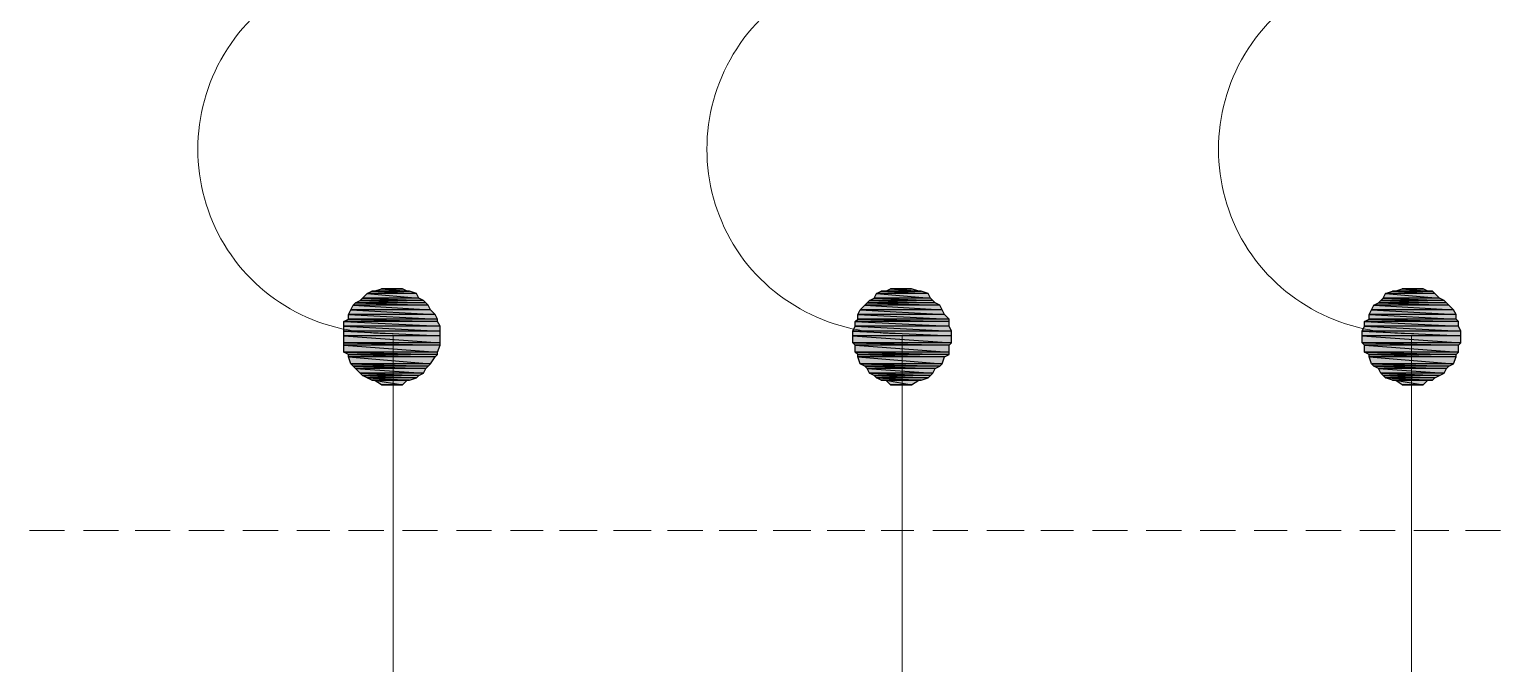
# Model space of a CAD drawing. Header units: millimetres. Extents: x -5 to 184, y -24 to 24.
# Drawn here: x 85.4 to 87.474, y -9.181 to -8.287 of the extents above; entities that cross this region are included whole.
import ezdxf

# ---------------------------------------------------------------- set-up
doc = ezdxf.new("R2010")
doc.units = ezdxf.units.MM
doc.layers.get('0').update_dxf_attribs({"lineweight": 30})

msp = doc.modelspace()

# ---------------------------------------------------------------- hatches: boundary and pattern name
at = {"true_color": 0x000007}
h = msp.add_hatch(color=7, dxfattribs=at)
h.paths.add_polyline_path([(85.9553, -8.6692), (85.866, -8.6692), (85.9586, -8.6726)])
h.paths.add_polyline_path([(85.866, -8.6692), (85.9586, -8.6726), (85.8593, -8.6726)])
h = msp.add_hatch(color=7, dxfattribs=at)
h.paths.add_polyline_path([(85.9487, -8.6659), (85.8693, -8.6659), (85.9553, -8.6692)])
h.paths.add_polyline_path([(85.8693, -8.6659), (85.9553, -8.6692), (85.866, -8.6692)])
h = msp.add_hatch(color=7, dxfattribs=at)
h.paths.add_polyline_path([(85.9454, -8.6593), (85.8759, -8.6593), (85.9487, -8.6659)])
h.paths.add_polyline_path([(85.8759, -8.6593), (85.9487, -8.6659), (85.8693, -8.6659)])
h = msp.add_hatch(color=7, dxfattribs=at)
h.paths.add_polyline_path([(85.9354, -8.656), (85.8825, -8.656), (85.9454, -8.6593)])
h.paths.add_polyline_path([(85.8825, -8.656), (85.9454, -8.6593), (85.8759, -8.6593)])
h = msp.add_hatch(color=7, dxfattribs=at)
h.paths.add_polyline_path([(85.9255, -8.6527), (85.8957, -8.6527), (85.9321, -8.656)])
h.paths.add_polyline_path([(85.8957, -8.6527), (85.9321, -8.656), (85.8858, -8.656)])
h = msp.add_hatch(color=7, dxfattribs=at)
h.paths.add_polyline_path([(86.6731, -8.6692), (86.5838, -8.6692), (86.6764, -8.6726)])
h.paths.add_polyline_path([(86.5838, -8.6692), (86.6764, -8.6726), (86.5805, -8.6726)])
h = msp.add_hatch(color=7, dxfattribs=at)
h.paths.add_polyline_path([(86.6698, -8.6659), (86.5904, -8.6659), (86.6731, -8.6692)])
h.paths.add_polyline_path([(86.5904, -8.6659), (86.6731, -8.6692), (86.5838, -8.6692)])
h = msp.add_hatch(color=7, dxfattribs=at)
h.paths.add_polyline_path([(86.6665, -8.6593), (86.5937, -8.6593), (86.6698, -8.6659)])
h.paths.add_polyline_path([(86.5937, -8.6593), (86.6698, -8.6659), (86.5904, -8.6659)])
h = msp.add_hatch(color=7, dxfattribs=at)
h.paths.add_polyline_path([(86.6566, -8.656), (86.6003, -8.656), (86.6665, -8.6593)])
h.paths.add_polyline_path([(86.6003, -8.656), (86.6665, -8.6593), (86.5937, -8.6593)])
h = msp.add_hatch(color=7, dxfattribs=at)
h.paths.add_polyline_path([(86.6433, -8.6527), (86.6136, -8.6527), (86.6533, -8.656)])
h.paths.add_polyline_path([(86.6136, -8.6527), (86.6533, -8.656), (86.607, -8.656)])
h = msp.add_hatch(color=7, dxfattribs=at)
h.paths.add_polyline_path([(87.3943, -8.6692), (87.3049, -8.6692), (87.3976, -8.6726)])
h.paths.add_polyline_path([(87.3049, -8.6692), (87.3976, -8.6726), (87.3016, -8.6726)])
h = msp.add_hatch(color=7, dxfattribs=at)
h.paths.add_polyline_path([(87.3876, -8.6659), (87.3082, -8.6659), (87.3943, -8.6692)])
h.paths.add_polyline_path([(87.3082, -8.6659), (87.3943, -8.6692), (87.3049, -8.6692)])
h = msp.add_hatch(color=7, dxfattribs=at)
h.paths.add_polyline_path([(87.381, -8.6593), (87.3116, -8.6593), (87.3876, -8.6659)])
h.paths.add_polyline_path([(87.3116, -8.6593), (87.3876, -8.6659), (87.3082, -8.6659)])
h = msp.add_hatch(color=7, dxfattribs=at)
h.paths.add_polyline_path([(87.3777, -8.656), (87.3215, -8.656), (87.381, -8.6593)])
h.paths.add_polyline_path([(87.3215, -8.656), (87.381, -8.6593), (87.3116, -8.6593)])
h = msp.add_hatch(color=7, dxfattribs=at)
h.paths.add_polyline_path([(87.3645, -8.6527), (87.3347, -8.6527), (87.3711, -8.656)])
h.paths.add_polyline_path([(87.3347, -8.6527), (87.3711, -8.656), (87.3248, -8.656)])
h = msp.add_hatch(color=7, dxfattribs=at)
h.paths.add_polyline_path([(85.9652, -8.6825), (85.8527, -8.6825), (85.9718, -8.6891)])
h.paths.add_polyline_path([(85.8527, -8.6825), (85.9718, -8.6891), (85.8494, -8.6891)])
h = msp.add_hatch(color=7, dxfattribs=at)
h.paths.add_polyline_path([(85.9718, -8.6891), (85.8494, -8.6891), (85.9751, -8.6957)])
h.paths.add_polyline_path([(85.8494, -8.6891), (85.9751, -8.6957), (85.8494, -8.6957)])
h = msp.add_hatch(color=7, dxfattribs=at)
h.paths.add_polyline_path([(85.9619, -8.6759), (85.856, -8.6759), (85.9652, -8.6825)])
h.paths.add_polyline_path([(85.856, -8.6759), (85.9652, -8.6825), (85.8527, -8.6825)])
h = msp.add_hatch(color=7, dxfattribs=at)
h.paths.add_polyline_path([(85.9586, -8.6726), (85.8593, -8.6726), (85.9619, -8.6759)])
h.paths.add_polyline_path([(85.8593, -8.6726), (85.9619, -8.6759), (85.856, -8.6759)])
h = msp.add_hatch(color=7, dxfattribs=at)
h.paths.add_polyline_path([(86.6863, -8.6825), (86.5706, -8.6825), (86.6897, -8.6891)])
h.paths.add_polyline_path([(86.5706, -8.6825), (86.6897, -8.6891), (86.5673, -8.6891)])
h = msp.add_hatch(color=7, dxfattribs=at)
h.paths.add_polyline_path([(86.6897, -8.6891), (86.5673, -8.6891), (86.6963, -8.6957)])
h.paths.add_polyline_path([(86.5673, -8.6891), (86.6963, -8.6957), (86.5673, -8.6957)])
h = msp.add_hatch(color=7, dxfattribs=at)
h.paths.add_polyline_path([(86.683, -8.6759), (86.5772, -8.6759), (86.6863, -8.6825)])
h.paths.add_polyline_path([(86.5772, -8.6759), (86.6863, -8.6825), (86.5706, -8.6825)])
h = msp.add_hatch(color=7, dxfattribs=at)
h.paths.add_polyline_path([(86.6764, -8.6726), (86.5805, -8.6726), (86.683, -8.6759)])
h.paths.add_polyline_path([(86.5805, -8.6726), (86.683, -8.6759), (86.5772, -8.6759)])
h = msp.add_hatch(color=7, dxfattribs=at)
h.paths.add_polyline_path([(87.4075, -8.6825), (87.2917, -8.6825), (87.4108, -8.6891)])
h.paths.add_polyline_path([(87.2917, -8.6825), (87.4108, -8.6891), (87.2884, -8.6891)])
h = msp.add_hatch(color=7, dxfattribs=at)
h.paths.add_polyline_path([(87.4108, -8.6891), (87.2884, -8.6891), (87.4108, -8.6957)])
h.paths.add_polyline_path([(87.2884, -8.6891), (87.4108, -8.6957), (87.2884, -8.6957)])
h = msp.add_hatch(color=7, dxfattribs=at)
h.paths.add_polyline_path([(87.4009, -8.6759), (87.295, -8.6759), (87.4075, -8.6825)])
h.paths.add_polyline_path([(87.295, -8.6759), (87.4075, -8.6825), (87.2917, -8.6825)])
h = msp.add_hatch(color=7, dxfattribs=at)
h.paths.add_polyline_path([(87.3976, -8.6726), (87.3016, -8.6726), (87.4009, -8.6759)])
h.paths.add_polyline_path([(87.3016, -8.6726), (87.4009, -8.6759), (87.295, -8.6759)])
h = msp.add_hatch(color=7, dxfattribs=at)
h.paths.add_polyline_path([(85.9751, -8.6957), (85.8494, -8.6957), (85.9751, -8.699)])
h.paths.add_polyline_path([(85.8494, -8.6957), (85.9751, -8.699), (85.8428, -8.699)])
h = msp.add_hatch(color=7, dxfattribs=at)
h.paths.add_polyline_path([(85.9751, -8.699), (85.8428, -8.699), (85.9784, -8.7056)])
h.paths.add_polyline_path([(85.8428, -8.699), (85.9784, -8.7056), (85.8428, -8.7056)])
h = msp.add_hatch(color=7, dxfattribs=at)
h.paths.add_polyline_path([(85.9784, -8.7056), (85.8428, -8.7056), (85.9784, -8.7123)])
h.paths.add_polyline_path([(85.8428, -8.7056), (85.9784, -8.7123), (85.8428, -8.7123)])
h = msp.add_hatch(color=7, dxfattribs=at)
h.paths.add_polyline_path([(86.6963, -8.7056), (86.5639, -8.7056), (86.6996, -8.7123)])
h.paths.add_polyline_path([(86.5639, -8.7056), (86.6996, -8.7123), (86.5606, -8.7123)])
h = msp.add_hatch(color=7, dxfattribs=at)
h.paths.add_polyline_path([(86.6963, -8.6957), (86.5673, -8.6957), (86.6963, -8.699)])
h.paths.add_polyline_path([(86.5673, -8.6957), (86.6963, -8.699), (86.5639, -8.699)])
h = msp.add_hatch(color=7, dxfattribs=at)
h.paths.add_polyline_path([(86.6963, -8.699), (86.5639, -8.699), (86.6963, -8.7056)])
h.paths.add_polyline_path([(86.5639, -8.699), (86.6963, -8.7056), (86.5639, -8.7056)])
h = msp.add_hatch(color=7, dxfattribs=at)
h.paths.add_polyline_path([(87.4141, -8.7056), (87.2818, -8.7056), (87.4174, -8.7123)])
h.paths.add_polyline_path([(87.2818, -8.7056), (87.4174, -8.7123), (87.2785, -8.7123)])
h = msp.add_hatch(color=7, dxfattribs=at)
h.paths.add_polyline_path([(87.4108, -8.6957), (87.2884, -8.6957), (87.4141, -8.699)])
h.paths.add_polyline_path([(87.2884, -8.6957), (87.4141, -8.699), (87.2818, -8.699)])
h = msp.add_hatch(color=7, dxfattribs=at)
h.paths.add_polyline_path([(87.4141, -8.699), (87.2818, -8.699), (87.4141, -8.7056)])
h.paths.add_polyline_path([(87.2818, -8.699), (87.4141, -8.7056), (87.2818, -8.7056)])
h = msp.add_hatch(color=7, dxfattribs=at)
h.paths.add_polyline_path([(85.9784, -8.7123), (85.8428, -8.7123), (85.9784, -8.7189)])
h.paths.add_polyline_path([(85.8428, -8.7123), (85.9784, -8.7189), (85.8428, -8.7189)])
h = msp.add_hatch(color=7, dxfattribs=at)
h.paths.add_polyline_path([(85.9784, -8.7189), (85.8428, -8.7189), (85.9784, -8.7288)])
h.paths.add_polyline_path([(85.8428, -8.7189), (85.9784, -8.7288), (85.8428, -8.7288)])
h = msp.add_hatch(color=7, dxfattribs=at)
h.paths.add_polyline_path([(85.9784, -8.7288), (85.8428, -8.7288), (85.9784, -8.7321)])
h.paths.add_polyline_path([(85.8428, -8.7288), (85.9784, -8.7321), (85.8428, -8.7321)])
h = msp.add_hatch(color=7, dxfattribs=at)
h.paths.add_polyline_path([(86.6996, -8.7123), (86.5606, -8.7123), (86.6996, -8.7189)])
h.paths.add_polyline_path([(86.5606, -8.7123), (86.6996, -8.7189), (86.5606, -8.7189)])
h = msp.add_hatch(color=7, dxfattribs=at)
h.paths.add_polyline_path([(86.6996, -8.7189), (86.5606, -8.7189), (86.6996, -8.7288)])
h.paths.add_polyline_path([(86.5606, -8.7189), (86.6996, -8.7288), (86.5606, -8.7288)])
h = msp.add_hatch(color=7, dxfattribs=at)
h.paths.add_polyline_path([(86.6996, -8.7288), (86.5606, -8.7288), (86.6963, -8.7321)])
h.paths.add_polyline_path([(86.5606, -8.7288), (86.6963, -8.7321), (86.5639, -8.7321)])
h = msp.add_hatch(color=7, dxfattribs=at)
h.paths.add_polyline_path([(87.4174, -8.7123), (87.2785, -8.7123), (87.4174, -8.7189)])
h.paths.add_polyline_path([(87.2785, -8.7123), (87.4174, -8.7189), (87.2785, -8.7189)])
h = msp.add_hatch(color=7, dxfattribs=at)
h.paths.add_polyline_path([(87.4174, -8.7189), (87.2785, -8.7189), (87.4174, -8.7288)])
h.paths.add_polyline_path([(87.2785, -8.7189), (87.4174, -8.7288), (87.2785, -8.7288)])
h = msp.add_hatch(color=7, dxfattribs=at)
h.paths.add_polyline_path([(87.4174, -8.7288), (87.2785, -8.7288), (87.4141, -8.7321)])
h.paths.add_polyline_path([(87.2785, -8.7288), (87.4141, -8.7321), (87.2818, -8.7321)])
h = msp.add_hatch(color=7, dxfattribs=at)
h.paths.add_polyline_path([(85.9784, -8.7321), (85.8428, -8.7321), (85.9751, -8.742)])
h.paths.add_polyline_path([(85.8428, -8.7321), (85.9751, -8.742), (85.8428, -8.742)])
h = msp.add_hatch(color=7, dxfattribs=at)
h.paths.add_polyline_path([(85.9751, -8.742), (85.8428, -8.742), (85.9751, -8.7453)])
h.paths.add_polyline_path([(85.8428, -8.742), (85.9751, -8.7453), (85.8494, -8.7453)])
h = msp.add_hatch(color=7, dxfattribs=at)
h.paths.add_polyline_path([(85.9751, -8.7453), (85.8494, -8.7453), (85.9718, -8.7486)])
h.paths.add_polyline_path([(85.8494, -8.7453), (85.9718, -8.7486), (85.8494, -8.7486)])
h = msp.add_hatch(color=7, dxfattribs=at)
h.paths.add_polyline_path([(85.9718, -8.7486), (85.8494, -8.7486), (85.9652, -8.7586)])
h.paths.add_polyline_path([(85.8494, -8.7486), (85.9652, -8.7586), (85.8527, -8.7586)])
h = msp.add_hatch(color=7, dxfattribs=at)
h.paths.add_polyline_path([(86.6963, -8.7321), (86.5639, -8.7321), (86.6963, -8.742)])
h.paths.add_polyline_path([(86.5639, -8.7321), (86.6963, -8.742), (86.5639, -8.742)])
h = msp.add_hatch(color=7, dxfattribs=at)
h.paths.add_polyline_path([(86.6963, -8.742), (86.5639, -8.742), (86.6963, -8.7453)])
h.paths.add_polyline_path([(86.5639, -8.742), (86.6963, -8.7453), (86.5673, -8.7453)])
h = msp.add_hatch(color=7, dxfattribs=at)
h.paths.add_polyline_path([(86.6963, -8.7453), (86.5673, -8.7453), (86.6897, -8.7486)])
h.paths.add_polyline_path([(86.5673, -8.7453), (86.6897, -8.7486), (86.5673, -8.7486)])
h = msp.add_hatch(color=7, dxfattribs=at)
h.paths.add_polyline_path([(86.6897, -8.7486), (86.5673, -8.7486), (86.6863, -8.7586)])
h.paths.add_polyline_path([(86.5673, -8.7486), (86.6863, -8.7586), (86.5706, -8.7586)])
h = msp.add_hatch(color=7, dxfattribs=at)
h.paths.add_polyline_path([(87.4141, -8.7321), (87.2818, -8.7321), (87.4141, -8.742)])
h.paths.add_polyline_path([(87.2818, -8.7321), (87.4141, -8.742), (87.2818, -8.742)])
h = msp.add_hatch(color=7, dxfattribs=at)
h.paths.add_polyline_path([(87.4141, -8.742), (87.2818, -8.742), (87.4108, -8.7453)])
h.paths.add_polyline_path([(87.2818, -8.742), (87.4108, -8.7453), (87.2884, -8.7453)])
h = msp.add_hatch(color=7, dxfattribs=at)
h.paths.add_polyline_path([(87.4108, -8.7453), (87.2884, -8.7453), (87.4108, -8.7486)])
h.paths.add_polyline_path([(87.2884, -8.7453), (87.4108, -8.7486), (87.2884, -8.7486)])
h = msp.add_hatch(color=7, dxfattribs=at)
h.paths.add_polyline_path([(87.4108, -8.7486), (87.2884, -8.7486), (87.4075, -8.7586)])
h.paths.add_polyline_path([(87.2884, -8.7486), (87.4075, -8.7586), (87.2917, -8.7586)])
h = msp.add_hatch(color=7, dxfattribs=at)
h.paths.add_polyline_path([(85.9652, -8.7586), (85.8527, -8.7586), (85.9619, -8.7619)])
h.paths.add_polyline_path([(85.8527, -8.7586), (85.9619, -8.7619), (85.856, -8.7619)])
h = msp.add_hatch(color=7, dxfattribs=at)
h.paths.add_polyline_path([(85.9619, -8.7619), (85.856, -8.7619), (85.9586, -8.7652)])
h.paths.add_polyline_path([(85.856, -8.7619), (85.9586, -8.7652), (85.8593, -8.7652)])
h = msp.add_hatch(color=7, dxfattribs=at)
h.paths.add_polyline_path([(85.9586, -8.7652), (85.8593, -8.7652), (85.9553, -8.7718)])
h.paths.add_polyline_path([(85.8593, -8.7652), (85.9553, -8.7718), (85.866, -8.7718)])
h = msp.add_hatch(color=7, dxfattribs=at)
h.paths.add_polyline_path([(85.9553, -8.7718), (85.866, -8.7718), (85.9487, -8.7751)])
h.paths.add_polyline_path([(85.866, -8.7718), (85.9487, -8.7751), (85.8693, -8.7751)])
h = msp.add_hatch(color=7, dxfattribs=at)
h.paths.add_polyline_path([(86.6863, -8.7586), (86.5706, -8.7586), (86.683, -8.7619)])
h.paths.add_polyline_path([(86.5706, -8.7586), (86.683, -8.7619), (86.5772, -8.7619)])
h = msp.add_hatch(color=7, dxfattribs=at)
h.paths.add_polyline_path([(86.683, -8.7619), (86.5772, -8.7619), (86.6764, -8.7652)])
h.paths.add_polyline_path([(86.5772, -8.7619), (86.6764, -8.7652), (86.5805, -8.7652)])
h = msp.add_hatch(color=7, dxfattribs=at)
h.paths.add_polyline_path([(86.6764, -8.7652), (86.5805, -8.7652), (86.6731, -8.7718)])
h.paths.add_polyline_path([(86.5805, -8.7652), (86.6731, -8.7718), (86.5838, -8.7718)])
h = msp.add_hatch(color=7, dxfattribs=at)
h.paths.add_polyline_path([(86.6731, -8.7718), (86.5838, -8.7718), (86.6698, -8.7751)])
h.paths.add_polyline_path([(86.5838, -8.7718), (86.6698, -8.7751), (86.5904, -8.7751)])
h = msp.add_hatch(color=7, dxfattribs=at)
h.paths.add_polyline_path([(87.4075, -8.7586), (87.2917, -8.7586), (87.4009, -8.7619)])
h.paths.add_polyline_path([(87.2917, -8.7586), (87.4009, -8.7619), (87.295, -8.7619)])
h = msp.add_hatch(color=7, dxfattribs=at)
h.paths.add_polyline_path([(87.4009, -8.7619), (87.295, -8.7619), (87.3976, -8.7652)])
h.paths.add_polyline_path([(87.295, -8.7619), (87.3976, -8.7652), (87.3016, -8.7652)])
h = msp.add_hatch(color=7, dxfattribs=at)
h.paths.add_polyline_path([(87.3976, -8.7652), (87.3016, -8.7652), (87.3943, -8.7718)])
h.paths.add_polyline_path([(87.3016, -8.7652), (87.3943, -8.7718), (87.3049, -8.7718)])
h = msp.add_hatch(color=7, dxfattribs=at)
h.paths.add_polyline_path([(87.3943, -8.7718), (87.3049, -8.7718), (87.3876, -8.7751)])
h.paths.add_polyline_path([(87.3049, -8.7718), (87.3876, -8.7751), (87.3082, -8.7751)])
h = msp.add_hatch(color=7, dxfattribs=at)
h.paths.add_polyline_path([(85.9487, -8.7751), (85.8693, -8.7751), (85.9454, -8.7784)])
h.paths.add_polyline_path([(85.8693, -8.7751), (85.9454, -8.7784), (85.8759, -8.7784)])
h = msp.add_hatch(color=7, dxfattribs=at)
h.paths.add_polyline_path([(85.9454, -8.7784), (85.8759, -8.7784), (85.9354, -8.7817)])
h.paths.add_polyline_path([(85.8759, -8.7784), (85.9354, -8.7817), (85.8825, -8.7817)])
h = msp.add_hatch(color=7, dxfattribs=at)
h.paths.add_polyline_path([(85.9321, -8.7817), (85.8858, -8.7817), (85.9255, -8.7883)])
h.paths.add_polyline_path([(85.8858, -8.7817), (85.9255, -8.7883), (85.8957, -8.7883)])
h = msp.add_hatch(color=7, dxfattribs=at)
h.paths.add_polyline_path([(86.6698, -8.7751), (86.5904, -8.7751), (86.6665, -8.7784)])
h.paths.add_polyline_path([(86.5904, -8.7751), (86.6665, -8.7784), (86.5937, -8.7784)])
h = msp.add_hatch(color=7, dxfattribs=at)
h.paths.add_polyline_path([(86.6665, -8.7784), (86.5937, -8.7784), (86.6566, -8.7817)])
h.paths.add_polyline_path([(86.5937, -8.7784), (86.6566, -8.7817), (86.6003, -8.7817)])
h = msp.add_hatch(color=7, dxfattribs=at)
h.paths.add_polyline_path([(86.6533, -8.7817), (86.607, -8.7817), (86.6433, -8.7883)])
h.paths.add_polyline_path([(86.607, -8.7817), (86.6433, -8.7883), (86.6136, -8.7883)])
h = msp.add_hatch(color=7, dxfattribs=at)
h.paths.add_polyline_path([(87.3876, -8.7751), (87.3082, -8.7751), (87.381, -8.7784)])
h.paths.add_polyline_path([(87.3082, -8.7751), (87.381, -8.7784), (87.3116, -8.7784)])
h = msp.add_hatch(color=7, dxfattribs=at)
h.paths.add_polyline_path([(87.381, -8.7784), (87.3116, -8.7784), (87.3777, -8.7817)])
h.paths.add_polyline_path([(87.3116, -8.7784), (87.3777, -8.7817), (87.3215, -8.7817)])
h = msp.add_hatch(color=7, dxfattribs=at)
h.paths.add_polyline_path([(87.3711, -8.7817), (87.3248, -8.7817), (87.3645, -8.7883)])
h.paths.add_polyline_path([(87.3248, -8.7817), (87.3645, -8.7883), (87.3347, -8.7883)])

# ---------------------------------------------------------------- linework, layer by layer
at = {"color": 7, "linetype": 'Continuous', "lineweight": -2, "true_color": 0x000007}
for points in [[(85.866, -8.6692), (85.9586, -8.6726), (85.8593, -8.6726)], [(85.8693, -8.6659), (85.9553, -8.6692), (85.866, -8.6692)], [(85.9553, -8.6692), (85.866, -8.6692), (85.9586, -8.6726)], [(85.8759, -8.6593), (85.9487, -8.6659), (85.8693, -8.6659)], [(85.9487, -8.6659), (85.8693, -8.6659), (85.9553, -8.6692)], [(85.8825, -8.656), (85.9454, -8.6593), (85.8759, -8.6593)], [(85.9454, -8.6593), (85.8759, -8.6593), (85.9487, -8.6659)], [(85.8858, -8.656), (85.9354, -8.656), (85.8825, -8.656)], [(85.9354, -8.656), (85.8825, -8.656), (85.9454, -8.6593)], [(85.8957, -8.6527), (85.9321, -8.656), (85.8858, -8.656)], [(85.9321, -8.656), (85.8858, -8.656), (85.9354, -8.656)], [(85.899, -8.6527), (85.9255, -8.6527), (85.8957, -8.6527)], [(85.9255, -8.6527), (85.8957, -8.6527), (85.9321, -8.656)], [(85.9123, -8.6527), (85.9156, -8.6527), (85.899, -8.6527)], [(85.9156, -8.6527), (85.899, -8.6527), (85.9255, -8.6527)], [(86.5838, -8.6692), (86.6764, -8.6726), (86.5805, -8.6726)], [(86.5904, -8.6659), (86.6731, -8.6692), (86.5838, -8.6692)], [(86.6731, -8.6692), (86.5838, -8.6692), (86.6764, -8.6726)], [(86.5937, -8.6593), (86.6698, -8.6659), (86.5904, -8.6659)], [(86.6698, -8.6659), (86.5904, -8.6659), (86.6731, -8.6692)], [(86.6003, -8.656), (86.6665, -8.6593), (86.5937, -8.6593)], [(86.6665, -8.6593), (86.5937, -8.6593), (86.6698, -8.6659)], [(86.607, -8.656), (86.6566, -8.656), (86.6003, -8.656)], [(86.6566, -8.656), (86.6003, -8.656), (86.6665, -8.6593)], [(86.6136, -8.6527), (86.6533, -8.656), (86.607, -8.656)], [(86.6533, -8.656), (86.607, -8.656), (86.6566, -8.656)], [(86.6169, -8.6527), (86.6433, -8.6527), (86.6136, -8.6527)], [(86.6433, -8.6527), (86.6136, -8.6527), (86.6533, -8.656)], [(86.6301, -8.6527), (86.6367, -8.6527), (86.6169, -8.6527)], [(86.6367, -8.6527), (86.6169, -8.6527), (86.6433, -8.6527)], [(87.3049, -8.6692), (87.3976, -8.6726), (87.3016, -8.6726)], [(87.3082, -8.6659), (87.3943, -8.6692), (87.3049, -8.6692)], [(87.3943, -8.6692), (87.3049, -8.6692), (87.3976, -8.6726)], [(87.3116, -8.6593), (87.3876, -8.6659), (87.3082, -8.6659)], [(87.3876, -8.6659), (87.3082, -8.6659), (87.3943, -8.6692)], [(87.3215, -8.656), (87.381, -8.6593), (87.3116, -8.6593)], [(87.381, -8.6593), (87.3116, -8.6593), (87.3876, -8.6659)], [(87.3248, -8.656), (87.3777, -8.656), (87.3215, -8.656)], [(87.3777, -8.656), (87.3215, -8.656), (87.381, -8.6593)], [(87.3347, -8.6527), (87.3711, -8.656), (87.3248, -8.656)], [(87.3711, -8.656), (87.3248, -8.656), (87.3777, -8.656)], [(87.338, -8.6527), (87.3645, -8.6527), (87.3347, -8.6527)], [(87.3645, -8.6527), (87.3347, -8.6527), (87.3711, -8.656)], [(87.3512, -8.6527), (87.3546, -8.6527), (87.338, -8.6527)], [(87.3546, -8.6527), (87.338, -8.6527), (87.3645, -8.6527)], [(85.8527, -8.6825), (85.9718, -8.6891), (85.8494, -8.6891)], [(85.9718, -8.6891), (85.8494, -8.6891), (85.9751, -8.6957)], [(85.8494, -8.6891), (85.9751, -8.6957), (85.8494, -8.6957)], [(85.856, -8.6759), (85.9652, -8.6825), (85.8527, -8.6825)], [(85.9652, -8.6825), (85.8527, -8.6825), (85.9718, -8.6891)], [(85.8593, -8.6726), (85.9619, -8.6759), (85.856, -8.6759)], [(85.9619, -8.6759), (85.856, -8.6759), (85.9652, -8.6825)], [(85.9586, -8.6726), (85.8593, -8.6726), (85.9619, -8.6759)], [(86.5706, -8.6825), (86.6897, -8.6891), (86.5673, -8.6891)], [(86.6897, -8.6891), (86.5673, -8.6891), (86.6963, -8.6957)], [(86.5673, -8.6891), (86.6963, -8.6957), (86.5673, -8.6957)], [(86.5772, -8.6759), (86.6863, -8.6825), (86.5706, -8.6825)], [(86.6863, -8.6825), (86.5706, -8.6825), (86.6897, -8.6891)], [(86.5805, -8.6726), (86.683, -8.6759), (86.5772, -8.6759)], [(86.683, -8.6759), (86.5772, -8.6759), (86.6863, -8.6825)], [(86.6764, -8.6726), (86.5805, -8.6726), (86.683, -8.6759)], [(87.2917, -8.6825), (87.4108, -8.6891), (87.2884, -8.6891)], [(87.4108, -8.6891), (87.2884, -8.6891), (87.4108, -8.6957)], [(87.2884, -8.6891), (87.4108, -8.6957), (87.2884, -8.6957)], [(87.295, -8.6759), (87.4075, -8.6825), (87.2917, -8.6825)], [(87.4075, -8.6825), (87.2917, -8.6825), (87.4108, -8.6891)], [(87.3016, -8.6726), (87.4009, -8.6759), (87.295, -8.6759)], [(87.4009, -8.6759), (87.295, -8.6759), (87.4075, -8.6825)], [(87.3976, -8.6726), (87.3016, -8.6726), (87.4009, -8.6759)], [(85.8494, -8.6957), (85.9751, -8.699), (85.8428, -8.699)], [(85.9751, -8.699), (85.8428, -8.699), (85.9784, -8.7056)], [(85.8428, -8.699), (85.9784, -8.7056), (85.8428, -8.7056)], [(85.9784, -8.7056), (85.8428, -8.7056), (85.9784, -8.7123)], [(85.8428, -8.7056), (85.9784, -8.7123), (85.8428, -8.7123)], [(85.9751, -8.6957), (85.8494, -8.6957), (85.9751, -8.699)], [(86.5639, -8.7056), (86.6996, -8.7123), (86.5606, -8.7123)], [(86.5673, -8.6957), (86.6963, -8.699), (86.5639, -8.699)], [(86.6963, -8.699), (86.5639, -8.699), (86.6963, -8.7056)], [(86.5639, -8.699), (86.6963, -8.7056), (86.5639, -8.7056)], [(86.6963, -8.7056), (86.5639, -8.7056), (86.6996, -8.7123)], [(86.6963, -8.6957), (86.5673, -8.6957), (86.6963, -8.699)], [(87.2818, -8.7056), (87.4174, -8.7123), (87.2785, -8.7123)], [(87.2884, -8.6957), (87.4141, -8.699), (87.2818, -8.699)], [(87.4141, -8.699), (87.2818, -8.699), (87.4141, -8.7056)], [(87.2818, -8.699), (87.4141, -8.7056), (87.2818, -8.7056)], [(87.4141, -8.7056), (87.2818, -8.7056), (87.4174, -8.7123)], [(87.4108, -8.6957), (87.2884, -8.6957), (87.4141, -8.699)], [(85.9784, -8.7123), (85.8428, -8.7123), (85.9784, -8.7189)], [(85.8428, -8.7123), (85.9784, -8.7189), (85.8428, -8.7189)], [(85.9784, -8.7189), (85.8428, -8.7189), (85.9784, -8.7288)], [(85.8428, -8.7189), (85.9784, -8.7288), (85.8428, -8.7288)], [(85.9784, -8.7288), (85.8428, -8.7288), (85.9784, -8.7321)], [(85.8428, -8.7288), (85.9784, -8.7321), (85.8428, -8.7321)], [(86.6996, -8.7123), (86.5606, -8.7123), (86.6996, -8.7189)], [(86.5606, -8.7123), (86.6996, -8.7189), (86.5606, -8.7189)], [(86.6996, -8.7189), (86.5606, -8.7189), (86.6996, -8.7288)], [(86.5606, -8.7189), (86.6996, -8.7288), (86.5606, -8.7288)], [(86.6996, -8.7288), (86.5606, -8.7288), (86.6963, -8.7321)], [(86.5606, -8.7288), (86.6963, -8.7321), (86.5639, -8.7321)], [(87.4174, -8.7123), (87.2785, -8.7123), (87.4174, -8.7189)], [(87.2785, -8.7123), (87.4174, -8.7189), (87.2785, -8.7189)], [(87.4174, -8.7189), (87.2785, -8.7189), (87.4174, -8.7288)], [(87.2785, -8.7189), (87.4174, -8.7288), (87.2785, -8.7288)], [(87.4174, -8.7288), (87.2785, -8.7288), (87.4141, -8.7321)], [(87.2785, -8.7288), (87.4141, -8.7321), (87.2818, -8.7321)], [(85.9784, -8.7321), (85.8428, -8.7321), (85.9751, -8.742)], [(85.8428, -8.7321), (85.9751, -8.742), (85.8428, -8.742)], [(85.9751, -8.742), (85.8428, -8.742), (85.9751, -8.7453)], [(85.8428, -8.742), (85.9751, -8.7453), (85.8494, -8.7453)], [(85.9751, -8.7453), (85.8494, -8.7453), (85.9718, -8.7486)], [(85.8494, -8.7453), (85.9718, -8.7486), (85.8494, -8.7486)], [(85.9718, -8.7486), (85.8494, -8.7486), (85.9652, -8.7586)], [(85.8494, -8.7486), (85.9652, -8.7586), (85.8527, -8.7586)], [(86.6963, -8.7321), (86.5639, -8.7321), (86.6963, -8.742)], [(86.5639, -8.7321), (86.6963, -8.742), (86.5639, -8.742)], [(86.6963, -8.742), (86.5639, -8.742), (86.6963, -8.7453)], [(86.5639, -8.742), (86.6963, -8.7453), (86.5673, -8.7453)], [(86.6963, -8.7453), (86.5673, -8.7453), (86.6897, -8.7486)], [(86.5673, -8.7453), (86.6897, -8.7486), (86.5673, -8.7486)], [(86.6897, -8.7486), (86.5673, -8.7486), (86.6863, -8.7586)], [(86.5673, -8.7486), (86.6863, -8.7586), (86.5706, -8.7586)], [(87.4141, -8.7321), (87.2818, -8.7321), (87.4141, -8.742)], [(87.2818, -8.7321), (87.4141, -8.742), (87.2818, -8.742)], [(87.4141, -8.742), (87.2818, -8.742), (87.4108, -8.7453)], [(87.2818, -8.742), (87.4108, -8.7453), (87.2884, -8.7453)], [(87.4108, -8.7453), (87.2884, -8.7453), (87.4108, -8.7486)], [(87.2884, -8.7453), (87.4108, -8.7486), (87.2884, -8.7486)], [(87.4108, -8.7486), (87.2884, -8.7486), (87.4075, -8.7586)], [(87.2884, -8.7486), (87.4075, -8.7586), (87.2917, -8.7586)], [(85.9652, -8.7586), (85.8527, -8.7586), (85.9619, -8.7619)], [(85.8527, -8.7586), (85.9619, -8.7619), (85.856, -8.7619)], [(85.9619, -8.7619), (85.856, -8.7619), (85.9586, -8.7652)], [(85.856, -8.7619), (85.9586, -8.7652), (85.8593, -8.7652)], [(85.9586, -8.7652), (85.8593, -8.7652), (85.9553, -8.7718)], [(85.8593, -8.7652), (85.9553, -8.7718), (85.866, -8.7718)], [(85.9553, -8.7718), (85.866, -8.7718), (85.9487, -8.7751)], [(85.866, -8.7718), (85.9487, -8.7751), (85.8693, -8.7751)], [(86.6863, -8.7586), (86.5706, -8.7586), (86.683, -8.7619)], [(86.5706, -8.7586), (86.683, -8.7619), (86.5772, -8.7619)], [(86.683, -8.7619), (86.5772, -8.7619), (86.6764, -8.7652)], [(86.5772, -8.7619), (86.6764, -8.7652), (86.5805, -8.7652)], [(86.6764, -8.7652), (86.5805, -8.7652), (86.6731, -8.7718)], [(86.5805, -8.7652), (86.6731, -8.7718), (86.5838, -8.7718)], [(86.6731, -8.7718), (86.5838, -8.7718), (86.6698, -8.7751)], [(86.5838, -8.7718), (86.6698, -8.7751), (86.5904, -8.7751)], [(87.4075, -8.7586), (87.2917, -8.7586), (87.4009, -8.7619)], [(87.2917, -8.7586), (87.4009, -8.7619), (87.295, -8.7619)], [(87.4009, -8.7619), (87.295, -8.7619), (87.3976, -8.7652)], [(87.295, -8.7619), (87.3976, -8.7652), (87.3016, -8.7652)], [(87.3976, -8.7652), (87.3016, -8.7652), (87.3943, -8.7718)], [(87.3016, -8.7652), (87.3943, -8.7718), (87.3049, -8.7718)], [(87.3943, -8.7718), (87.3049, -8.7718), (87.3876, -8.7751)], [(87.3049, -8.7718), (87.3876, -8.7751), (87.3082, -8.7751)], [(85.9487, -8.7751), (85.8693, -8.7751), (85.9454, -8.7784)], [(85.8693, -8.7751), (85.9454, -8.7784), (85.8759, -8.7784)], [(85.9454, -8.7784), (85.8759, -8.7784), (85.9354, -8.7817)], [(85.8759, -8.7784), (85.9354, -8.7817), (85.8825, -8.7817)], [(85.9354, -8.7817), (85.8825, -8.7817), (85.9321, -8.7817)], [(85.8825, -8.7817), (85.9321, -8.7817), (85.8858, -8.7817)], [(85.9321, -8.7817), (85.8858, -8.7817), (85.9255, -8.7883)], [(85.8858, -8.7817), (85.9255, -8.7883), (85.8957, -8.7883)], [(85.8957, -8.7883), (85.899, -8.7883), (85.9156, -8.7883)], [(85.8957, -8.7883), (85.9255, -8.7883), (85.9156, -8.7883)], [(85.899, -8.7883), (85.9156, -8.7883), (85.9123, -8.7883)], [(86.6698, -8.7751), (86.5904, -8.7751), (86.6665, -8.7784)], [(86.5904, -8.7751), (86.6665, -8.7784), (86.5937, -8.7784)], [(86.6665, -8.7784), (86.5937, -8.7784), (86.6566, -8.7817)], [(86.5937, -8.7784), (86.6566, -8.7817), (86.6003, -8.7817)], [(86.6566, -8.7817), (86.6003, -8.7817), (86.6533, -8.7817)], [(86.6003, -8.7817), (86.6533, -8.7817), (86.607, -8.7817)], [(86.6533, -8.7817), (86.607, -8.7817), (86.6433, -8.7883)], [(86.607, -8.7817), (86.6433, -8.7883), (86.6136, -8.7883)], [(86.6136, -8.7883), (86.6169, -8.7883), (86.6367, -8.7883)], [(86.6136, -8.7883), (86.6433, -8.7883), (86.6367, -8.7883)], [(86.6169, -8.7883), (86.6367, -8.7883), (86.6301, -8.7883)], [(87.3876, -8.7751), (87.3082, -8.7751), (87.381, -8.7784)], [(87.3082, -8.7751), (87.381, -8.7784), (87.3116, -8.7784)], [(87.381, -8.7784), (87.3116, -8.7784), (87.3777, -8.7817)], [(87.3116, -8.7784), (87.3777, -8.7817), (87.3215, -8.7817)], [(87.3777, -8.7817), (87.3215, -8.7817), (87.3711, -8.7817)], [(87.3215, -8.7817), (87.3711, -8.7817), (87.3248, -8.7817)], [(87.3711, -8.7817), (87.3248, -8.7817), (87.3645, -8.7883)], [(87.3248, -8.7817), (87.3645, -8.7883), (87.3347, -8.7883)], [(87.3347, -8.7883), (87.338, -8.7883), (87.3546, -8.7883)], [(87.3347, -8.7883), (87.3645, -8.7883), (87.3546, -8.7883)], [(87.338, -8.7883), (87.3546, -8.7883), (87.3512, -8.7883)]]:
    msp.add_lwpolyline(points, close=True, dxfattribs=at)
at = {"color": 7, "linetype": 'Continuous', "lineweight": 9, "true_color": 0x000007}
for points in [[(85.9123, -10.3894), (85.9123, -8.7189), (85.9123, -8.7189)], [(86.6301, -10.3894), (86.6301, -8.7189), (86.6301, -8.7189)], [(87.3479, -10.3894), (87.3479, -8.7189), (87.3479, -8.7189)]]:
    msp.add_lwpolyline(points, dxfattribs=at)
at = {"color": 6, "linetype": 'Continuous', "lineweight": 9, "true_color": 0x000006}
for points in [[(85.3995, -8.9934), (85.4492, -8.9934), (85.4492, -8.9934)], [(85.4756, -8.9934), (85.5252, -8.9934), (85.5252, -8.9934)], [(85.5484, -8.9934), (85.598, -8.9934), (85.598, -8.9934)], [(85.6245, -8.9934), (85.6741, -8.9934), (85.6741, -8.9934)], [(85.7006, -8.9934), (85.7502, -8.9934), (85.7502, -8.9934)], [(85.7767, -8.9934), (85.823, -8.9934), (85.823, -8.9934)], [(85.8494, -8.9934), (85.899, -8.9934), (85.899, -8.9934)], [(85.9255, -8.9934), (85.9751, -8.9934), (85.9751, -8.9934)], [(86.0016, -8.9934), (86.0512, -8.9934), (86.0512, -8.9934)], [(86.0777, -8.9934), (86.124, -8.9934), (86.124, -8.9934)], [(86.1471, -8.9934), (86.2001, -8.9934), (86.2001, -8.9934)], [(86.2232, -8.9934), (86.2762, -8.9934), (86.2762, -8.9934)], [(86.2993, -8.9934), (86.3489, -8.9934), (86.3489, -8.9934)], [(86.3721, -8.9934), (86.425, -8.9934), (86.425, -8.9934)], [(86.4482, -8.9934), (86.5011, -8.9934), (86.5011, -8.9934)], [(86.5243, -8.9934), (86.5772, -8.9934), (86.5772, -8.9934)], [(86.6003, -8.9934), (86.6466, -8.9934), (86.6466, -8.9934)], [(86.6731, -8.9934), (86.7227, -8.9934), (86.7227, -8.9934)], [(86.7492, -8.9934), (86.8021, -8.9934), (86.8021, -8.9934)], [(86.8253, -8.9934), (86.8716, -8.9934), (86.8716, -8.9934)], [(86.8981, -8.9934), (86.9477, -8.9934), (86.9477, -8.9934)], [(86.9741, -8.9934), (87.0238, -8.9934), (87.0238, -8.9934)], [(87.0502, -8.9934), (87.0998, -8.9934), (87.0998, -8.9934)], [(87.1263, -8.9934), (87.1726, -8.9934), (87.1726, -8.9934)], [(87.1991, -8.9934), (87.2487, -8.9934), (87.2487, -8.9934)], [(87.2752, -8.9934), (87.3248, -8.9934), (87.3248, -8.9934)], [(87.3512, -8.9934), (87.4009, -8.9934), (87.4009, -8.9934)], [(87.424, -8.9934), (87.4736, -8.9934), (87.4736, -8.9934)]]:
    msp.add_lwpolyline(points, dxfattribs=at)
at = {"color": 7, "linetype": 'Continuous', "lineweight": 9, "true_color": 0x000007}
for points in [[(85.9123, -8.1962), (85.813, -8.1896), (85.7237, -8.2392), (85.6741, -8.3219), (85.6741, -8.3219), (85.6245, -8.4046), (85.6245, -8.5072), (85.6741, -8.5899), (85.6741, -8.5899), (85.7237, -8.6726), (85.813, -8.7189), (85.9123, -8.7156)], [(86.6301, -8.1962), (86.5342, -8.1896), (86.4416, -8.2392), (86.3919, -8.3219), (86.3919, -8.3219), (86.3423, -8.4046), (86.3423, -8.5072), (86.3919, -8.5899), (86.3919, -8.5899), (86.4416, -8.6726), (86.5342, -8.7189), (86.6301, -8.7156)], [(87.3512, -8.1962), (87.2553, -8.1896), (87.1627, -8.2392), (87.1131, -8.3219), (87.1131, -8.3219), (87.0635, -8.4046), (87.0635, -8.5072), (87.1131, -8.5899), (87.1131, -8.5899), (87.1627, -8.6726), (87.2553, -8.7189), (87.3512, -8.7156)]]:
    msp.add_open_spline(points, degree=3, knots=[0, 0, 0, 0, 0.083333, 0.083333, 0.083333, 0.083334, 0.166667, 0.166667, 0.166667, 0.166668, 1, 1, 1, 1], dxfattribs=at)

doc.saveas('drawing.dxf')
